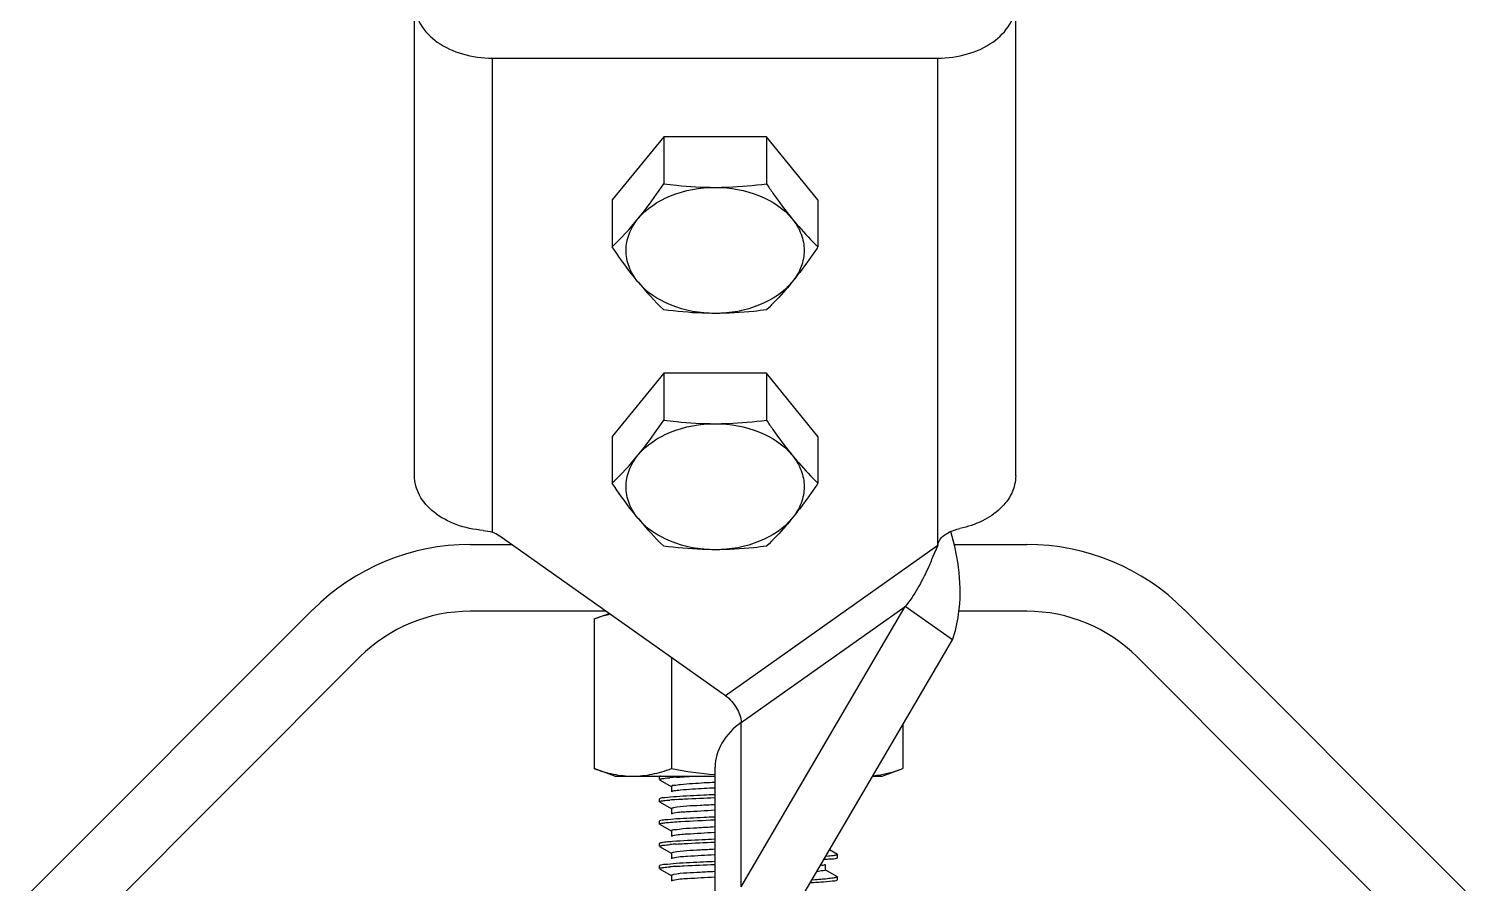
# Model space of a CAD drawing. Extents: x 27938 to 1507990, y 110129 to 923079.
# Drawn here: x 546772 to 548273, y 379311 to 380201 of the extents above; entities that cross this region are included whole.
import ezdxf

# ---------------------------------------------------------------- set-up
doc = ezdxf.new("R2010")
doc.units = 0
doc.header["$LTSCALE"] = 1000
doc.header["$MEASUREMENT"] = 0

msp = doc.modelspace()

# ---------------------------------------------------------------- linework, layer by layer
at = {"linetype": 'Continuous'}
for p, q in [((547174.1, 379735.4), (547174.1, 380304.1)), ((547801.3, 379735.4), (547801.3, 380304.1)), ((547255.4, 379676.4), (547255.4, 380170.7)), ((547255.4, 380170.7), (547720, 380170.7)), ((547720, 379662.7), (547720, 380170.7)), ((547434.1, 380088.6), (547380.4, 380022.9)), ((547434.1, 380088.6), (547434.1, 380039.7)), ((547541.4, 380088.6), (547434.1, 380088.6)), ((547595, 380022.9), (547541.4, 380088.6)), ((547541.4, 380088.6), (547541.4, 380039.7)), ((547380.4, 380022.9), (547380.4, 379974)), ((547595, 380022.9), (547595, 379974)), ((547434.1, 379842.2), (547380.4, 379776.4)), ((547434.1, 379842.2), (547434.1, 379793.3)), ((547541.4, 379842.2), (547434.1, 379842.2)), ((547595, 379776.4), (547541.4, 379842.2)), ((547541.4, 379842.2), (547541.4, 379793.3)), ((547380.4, 379776.4), (547380.4, 379727.6)), ((547595, 379776.4), (547595, 379727.6)), ((547232.2, 379663.7), (547275.4, 379663.7)), ((547498.5, 379506), (547262.2, 379673.1)), ((547720, 379662.7), (547498.5, 379506)), ((547720, 379662.7), (547715, 379651.1)), ((547736.9, 379663.7), (547813, 379663.7)), ((546771.7, 379299.5), (547067.9, 379595.7)), ((547374, 379594), (547232.2, 379594)), ((547361.6, 379586.2), (547377.1, 379591.8)), ((547514.9, 379306.8), (547686, 379598.9)), ((547514.9, 379477.9), (547686, 379598.9)), ((547735.3, 379564.1), (547686, 379598.9)), ((547813, 379594), (547741.8, 379594)), ((547977.2, 379595.7), (548273.4, 379299.5)), ((547361.6, 379586.2), (547361.6, 379430)), ((547564.2, 379272), (547735.3, 379564.1)), ((547117.2, 379546.4), (546821, 379250.2)), ((547442.1, 379545.9), (547442.1, 379430)), ((548224.2, 379250.2), (547927.9, 379546.4)), ((547514.9, 379306.8), (547514.9, 379477.9)), ((547683.5, 379475.7), (547683.5, 379430)), ((547383.2, 379422.1), (547361.6, 379430)), ((547383.2, 379422.1), (547487.7, 379422.1)), ((547429.8, 379421.8), (547429.6, 379421.6)), ((547429.6, 379418.7), (547429.6, 379421.6)), ((547429.6, 379418.7), (547429.6, 379421.6)), ((547487.7, 378824.5), (547487.7, 379431.5)), ((547652.1, 379422.1), (547661.9, 379422.1)), ((547661.9, 379422.1), (547683.5, 379430)), ((547429.8, 379418.4), (547442.5, 379411.1)), ((547442.2, 379411.4), (547442.2, 379405.6)), ((547429.8, 379398.6), (547429.6, 379398.4)), ((547429.6, 379395.5), (547429.6, 379398.4)), ((547429.6, 379395.5), (547429.6, 379398.4)), ((547429.8, 379395.2), (547442.5, 379387.9)), ((547442.2, 379388.2), (547442.2, 379382.4)), ((547429.8, 379375.4), (547429.6, 379375.1)), ((547429.6, 379372.2), (547429.6, 379375.1)), ((547429.6, 379372.2), (547429.6, 379375.1)), ((547429.8, 379372), (547442.5, 379364.7)), ((547442.2, 379365), (547442.2, 379359.2)), ((547429.8, 379352.1), (547429.6, 379351.9)), ((547429.6, 379349), (547429.6, 379351.9)), ((547429.6, 379349), (547429.6, 379351.9)), ((547429.8, 379348.7), (547442.5, 379341.4)), ((547442.2, 379341.7), (547442.2, 379335.9)), ((547615.3, 379340.5), (547607.1, 379345.3)), ((547615.3, 379337.1), (547615.5, 379337.4)), ((547615.5, 379337.4), (547615.5, 379340.3)), ((547615.5, 379337.4), (547615.5, 379340.3)), ((547429.8, 379328.9), (547429.6, 379328.7)), ((547429.6, 379325.8), (547429.6, 379328.7)), ((547429.6, 379325.8), (547429.6, 379328.7)), ((547429.8, 379325.5), (547442.5, 379318.2)), ((547442.2, 379318.5), (547442.2, 379312.7)), ((547613.1, 379318.5), (547602.7, 379324.6)), ((547602.9, 379324.3), (547602.9, 379330.1)), ((547615.3, 379317.3), (547613.1, 379318.5)), ((547615.5, 379314.1), (547615.5, 379317)), ((547615.5, 379314.1), (547615.5, 379317)), ((547615.3, 379313.9), (547615.5, 379314.1))]:
    msp.add_line(p, q, dxfattribs=at)
for centre, radius, start, end in [((547147.8, 380214.9), 334.9, 313.9914, 320.7735), ((547666.7, 380149.2), 334.9, 219.2265, 226.0086), ((547147.8, 379968.5), 334.9, 313.9914, 320.7735), ((547666.7, 379902.8), 334.9, 219.2265, 226.0086), ((547232.2, 379431.4), 232.3, 90, 135), ((547813, 379431.4), 232.3, 45, 90), ((547232.2, 379431.4), 162.6, 90, 135), ((547813, 379431.4), 162.6, 45, 90), ((547474.1, 379020), 401.9, 93.8134, 94.8058), ((547474.4, 378992.8), 405.8, 93.7866, 94.8061), ((547473.8, 378954.1), 398.1, 93.8422, 94.8039), ((547473.9, 378929.6), 399.3, 93.8324, 94.805), ((547541.8, 380146.6), 836.7, 273.1645, 273.8477), ((547544.7, 380103.2), 790.3, 273.2643, 273.8614), ((547571.2, 379713.4), 399.5, 273.8325, 274.8033)]:
    msp.add_arc(centre, radius, start, end, dxfattribs=at)
for points, knots in [([(547174.1, 380228.2), (547174.1, 380220.6), (547179, 380204.2), (547198, 380185.5), (547224.6, 380173.4), (547244.9, 380170.7), (547255.4, 380170.7)], [0, 0, 0, 0, 0.209473, 0.444657, 0.712023, 1, 1, 1, 1]), ([(547720, 380170.7), (547730.5, 380170.7), (547750.8, 380173.4), (547777.4, 380185.5), (547796.4, 380204.2), (547801.3, 380220.6), (547801.3, 380228.2)], [0, 0, 0, 0, 0.287977, 0.555343, 0.790527, 1, 1, 1, 1]), ([(547407.2, 380003.1), (547409.5, 380006), (547418.9, 380017.8), (547427.6, 380030.2), (547434.1, 380039.7)], [0, 0, 0, 0, 0.239452, 1, 1, 1, 1]), ([(547434.1, 380039.7), (547438.5, 380039.1), (547456.3, 380037), (547474.2, 380036), (547487.7, 380036)], [0, 0, 0, 0, 0.249182, 1, 1, 1, 1]), ([(547487.7, 380036), (547492.2, 380036), (547510.1, 380036.3), (547528, 380038), (547541.4, 380039.7)], [0, 0, 0, 0, 0.250767, 1, 1, 1, 1]), ([(547541.4, 380039.7), (547543.5, 380036.5), (547552.1, 380024), (547561.1, 380011.8), (547568.2, 380003.1)], [0, 0, 0, 0, 0.259411, 1, 1, 1, 1]), ([(547407.2, 380003.1), (547416, 380013.9), (547442, 380030.9), (547471.9, 380036), (547487.7, 380036)], [0, 0, 0, 0, 0.468341, 1, 1, 1, 1]), ([(547487.7, 380036), (547503.5, 380036), (547533.4, 380030.9), (547559.4, 380013.9), (547568.2, 380003.1)], [0, 0, 0, 0, 0.531659, 1, 1, 1, 1]), ([(547407.2, 379937.4), (547403.4, 379942.2), (547397.1, 379952.6), (547393.7, 379970.3), (547397.1, 379988), (547403.4, 379998.4), (547407.2, 380003.1)], [0, 0, 0, 0, 0.257487, 0.5, 0.742513, 1, 1, 1, 1]), ([(547568.2, 380003.1), (547570.4, 380000.4), (547578.9, 379990.3), (547588, 379980.8), (547595, 379974)], [0, 0, 0, 0, 0.264209, 1, 1, 1, 1]), ([(547568.2, 380003.1), (547572.1, 379998.4), (547578.3, 379988), (547581.7, 379970.3), (547578.3, 379952.6), (547572.1, 379942.2), (547568.2, 379937.4)], [0, 0, 0, 0, 0.257487, 0.5, 0.742513, 1, 1, 1, 1]), ([(547407.2, 379937.4), (547404.9, 379940.2), (547395.6, 379952.1), (547386.8, 379964.5), (547380.4, 379974)], [0, 0, 0, 0, 0.239452, 1, 1, 1, 1]), ([(547595, 379974), (547592.8, 379970.7), (547584.3, 379958.3), (547575.3, 379946.1), (547568.2, 379937.4)], [0, 0, 0, 0, 0.259411, 1, 1, 1, 1]), ([(547487.7, 379904.6), (547471.9, 379904.6), (547442, 379909.7), (547416, 379926.7), (547407.2, 379937.4)], [0, 0, 0, 0, 0.531659, 1, 1, 1, 1]), ([(547568.2, 379937.4), (547559.4, 379926.7), (547533.4, 379909.7), (547503.5, 379904.6), (547487.7, 379904.6)], [0, 0, 0, 0, 0.468341, 1, 1, 1, 1]), ([(547568.2, 379937.4), (547566, 379934.7), (547557.5, 379924.6), (547548.3, 379915), (547541.4, 379908.3)], [0, 0, 0, 0, 0.264209, 1, 1, 1, 1]), ([(547487.7, 379904.6), (547483.2, 379904.6), (547465.3, 379904.9), (547447.4, 379906.6), (547434.1, 379908.3)], [0, 0, 0, 0, 0.250767, 1, 1, 1, 1]), ([(547541.4, 379908.3), (547536.9, 379907.7), (547519.1, 379905.6), (547501.2, 379904.6), (547487.7, 379904.6)], [0, 0, 0, 0, 0.249182, 1, 1, 1, 1]), ([(547407.2, 379756.7), (547409.5, 379759.5), (547418.9, 379771.4), (547427.6, 379783.8), (547434.1, 379793.3)], [0, 0, 0, 0, 0.239452, 1, 1, 1, 1]), ([(547407.2, 379756.7), (547416, 379767.5), (547442, 379784.5), (547471.9, 379789.6), (547487.7, 379789.6)], [0, 0, 0, 0, 0.468341, 1, 1, 1, 1]), ([(547434.1, 379793.3), (547438.5, 379792.7), (547456.3, 379790.6), (547474.2, 379789.6), (547487.7, 379789.6)], [0, 0, 0, 0, 0.249182, 1, 1, 1, 1]), ([(547487.7, 379789.6), (547492.2, 379789.6), (547510.1, 379789.9), (547528, 379791.6), (547541.4, 379793.3)], [0, 0, 0, 0, 0.250767, 1, 1, 1, 1]), ([(547487.7, 379789.6), (547503.5, 379789.6), (547533.4, 379784.5), (547559.4, 379767.5), (547568.2, 379756.7)], [0, 0, 0, 0, 0.531659, 1, 1, 1, 1]), ([(547541.4, 379793.3), (547543.5, 379790), (547552.1, 379777.6), (547561.1, 379765.4), (547568.2, 379756.7)], [0, 0, 0, 0, 0.259411, 1, 1, 1, 1]), ([(547407.2, 379691), (547403.4, 379695.8), (547397.1, 379706.1), (547393.7, 379723.9), (547397.1, 379741.6), (547403.4, 379752), (547407.2, 379756.7)], [0, 0, 0, 0, 0.257487, 0.5, 0.742513, 1, 1, 1, 1]), ([(547568.2, 379756.7), (547570.4, 379754), (547578.9, 379743.9), (547588, 379734.3), (547595, 379727.6)], [0, 0, 0, 0, 0.264209, 1, 1, 1, 1]), ([(547568.2, 379756.7), (547572.1, 379752), (547578.3, 379741.6), (547581.7, 379723.9), (547578.3, 379706.1), (547572.1, 379695.8), (547568.2, 379691)], [0, 0, 0, 0, 0.257487, 0.5, 0.742513, 1, 1, 1, 1]), ([(547245.8, 379678.3), (547236.2, 379679.1), (547218, 379682.9), (547194.5, 379695.4), (547178.2, 379713.4), (547174.1, 379728.3), (547174.1, 379735.4)], [0, 0, 0, 0, 0.28821, 0.553531, 0.788229, 1, 1, 1, 1]), ([(547407.2, 379691), (547404.9, 379693.8), (547395.6, 379705.7), (547386.8, 379718), (547380.4, 379727.6)], [0, 0, 0, 0, 0.239452, 1, 1, 1, 1]), ([(547595, 379727.6), (547592.8, 379724.3), (547584.3, 379711.9), (547575.3, 379699.7), (547568.2, 379691)], [0, 0, 0, 0, 0.259411, 1, 1, 1, 1]), ([(547801.3, 379735.4), (547801.3, 379729.2), (547798.2, 379716.1), (547785.4, 379699.6), (547766.4, 379687), (547751.2, 379682), (547743.2, 379680.3)], [0, 0, 0, 0, 0.215862, 0.450689, 0.713102, 1, 1, 1, 1]), ([(547487.7, 379658.2), (547471.9, 379658.2), (547442, 379663.3), (547416, 379680.3), (547407.2, 379691)], [0, 0, 0, 0, 0.531659, 1, 1, 1, 1]), ([(547568.2, 379691), (547559.4, 379680.3), (547533.4, 379663.3), (547503.5, 379658.2), (547487.7, 379658.2)], [0, 0, 0, 0, 0.468341, 1, 1, 1, 1]), ([(547568.2, 379691), (547566, 379688.3), (547557.5, 379678.2), (547548.3, 379668.6), (547541.4, 379661.9)], [0, 0, 0, 0, 0.264209, 1, 1, 1, 1]), ([(547720, 379662.7), (547720.2, 379664.8), (547722.6, 379670.5), (547731.2, 379676.8), (547739, 379679.4), (547743.2, 379680.3)], [0, 0, 0, 0, 0.208141, 0.577605, 1, 1, 1, 1]), ([(547735.3, 379564.1), (547738.4, 379572.8), (547747.1, 379610.2), (547741.8, 379649.5), (547733.5, 379677.2)], [0, 0, 0, 0, 0.242556, 1, 1, 1, 1]), ([(547487.7, 379658.2), (547483.2, 379658.2), (547465.3, 379658.5), (547447.4, 379660.2), (547434.1, 379661.9)], [0, 0, 0, 0, 0.250767, 1, 1, 1, 1]), ([(547541.4, 379661.9), (547536.9, 379661.3), (547519.1, 379659.2), (547501.2, 379658.2), (547487.7, 379658.2)], [0, 0, 0, 0, 0.249182, 1, 1, 1, 1]), ([(547715, 379651.1), (547713.2, 379646.8), (547705.4, 379628.5), (547695.7, 379610.8), (547686, 379598.9)], [0, 0, 0, 0, 0.231709, 1, 1, 1, 1]), ([(547361.6, 379586.2), (547363, 379586.7), (547368.4, 379588.6), (547373.9, 379590.2), (547378, 379591.2)], [0, 0, 0, 0, 0.252515, 1, 1, 1, 1]), ([(547498.5, 379506), (547503.2, 379502.6), (547510.5, 379494), (547514.9, 379483.2), (547514.9, 379477.9)], [0, 0, 0, 0, 0.525314, 1, 1, 1, 1]), ([(547514.9, 379477.9), (547506.9, 379472.3), (547493.3, 379458.9), (547487.7, 379440.2), (547487.7, 379431.5)], [0, 0, 0, 0, 0.528923, 1, 1, 1, 1]), ([(547361.6, 379430), (547368.1, 379427.6), (547381.3, 379423.6), (547395.1, 379422.1), (547401.8, 379422.1)], [0, 0, 0, 0, 0.506411, 1, 1, 1, 1]), ([(547401.8, 379422.1), (547408.6, 379422.1), (547422.4, 379423.6), (547435.5, 379427.6), (547442.1, 379430)], [0, 0, 0, 0, 0.493589, 1, 1, 1, 1]), ([(547430.6, 379422.1), (547430.4, 379422.1), (547430.2, 379422), (547429.9, 379421.9), (547429.8, 379421.8)], [0, 0, 0, 0, 0.575094, 1, 1, 1, 1]), ([(547447.3, 379421), (547448.8, 379421.1), (547455.3, 379421.5), (547461.8, 379421.9), (547466.8, 379422.1)], [0, 0, 0, 0, 0.220803, 1, 1, 1, 1]), ([(547652.4, 379422.5), (547655, 379422.8), (547665.6, 379424.2), (547675.9, 379427.2), (547683.5, 379430)], [0, 0, 0, 0, 0.246296, 1, 1, 1, 1]), ([(547429.6, 379418.7), (547429.6, 379419.1), (547431.8, 379419.4), (547433, 379419.7), (547434.1, 379419.8)], [0, 0, 0, 0, 0.271556, 1, 1, 1, 1]), ([(547451.6, 379413.2), (547449.2, 379413), (547447, 379412.3), (547442.2, 379412.3), (547442.2, 379411.4)], [0, 0, 0, 0, 0.734942, 1, 1, 1, 1]), ([(547451.6, 379407.4), (547450.4, 379407.3), (547447.4, 379406.9), (547444.1, 379406.9), (547442.5, 379405.9)], [0, 0, 0, 0, 0.376921, 1, 1, 1, 1]), ([(547487.4, 379415.6), (547483.7, 379415.4), (547471.8, 379414.7), (547459.9, 379414), (547451.6, 379413.2)], [0, 0, 0, 0, 0.30396, 1, 1, 1, 1]), ([(547487.4, 379409.7), (547483.7, 379409.6), (547471.8, 379408.9), (547459.9, 379408.2), (547451.6, 379407.4)], [0, 0, 0, 0, 0.30396, 1, 1, 1, 1]), ([(547429.6, 379395.5), (547429.6, 379395.9), (547431.9, 379396.2), (547433, 379396.5), (547434.1, 379396.6)], [0, 0, 0, 0, 0.271401, 1, 1, 1, 1]), ([(547447.3, 379400.7), (547443.3, 379400.4), (547437.6, 379399.6), (547431.4, 379399.5), (547429.8, 379398.6)], [0, 0, 0, 0, 0.690495, 1, 1, 1, 1]), ([(547487.3, 379392.3), (547482.2, 379392.1), (547467.9, 379391.1), (547453.3, 379390.9), (547444.2, 379389)], [0, 0, 0, 0, 0.350691, 1, 1, 1, 1]), ([(547487.4, 379402.7), (547483.5, 379402.6), (547470.2, 379402), (547456.8, 379401.3), (547447.3, 379400.7)], [0, 0, 0, 0, 0.288536, 1, 1, 1, 1]), ([(547447.6, 379397.8), (547450.3, 379398), (547463.6, 379398.8), (547476.8, 379399.4), (547487.3, 379399.8)], [0, 0, 0, 0, 0.207236, 1, 1, 1, 1]), ([(547447.6, 379377.5), (547443.5, 379377.2), (547437.7, 379376.4), (547431.4, 379376.3), (547429.8, 379375.4)], [0, 0, 0, 0, 0.690745, 1, 1, 1, 1]), ([(547444.2, 379389), (547443.7, 379388.9), (547443.1, 379388.8), (547442.2, 379388.4), (547442.2, 379388.2)], [0, 0, 0, 0, 0.704936, 1, 1, 1, 1]), ([(547443.2, 379383), (547443.1, 379382.9), (547442.8, 379382.8), (547442.6, 379382.7), (547442.5, 379382.7)], [0, 0, 0, 0, 0.573187, 1, 1, 1, 1]), ([(547487.3, 379386.5), (547477.5, 379386), (547462.9, 379384.8), (547448, 379384.4), (547443.2, 379383)], [0, 0, 0, 0, 0.662973, 1, 1, 1, 1]), ([(547443.4, 379374.3), (547446.2, 379374.5), (547460.9, 379375.4), (547475.6, 379376.1), (547487.4, 379376.6)], [0, 0, 0, 0, 0.196383, 1, 1, 1, 1]), ([(547487.3, 379379.5), (547483.5, 379379.3), (547470.3, 379378.7), (547457, 379378.1), (547447.6, 379377.5)], [0, 0, 0, 0, 0.288055, 1, 1, 1, 1]), ([(547429.6, 379372.2), (547429.6, 379372.6), (547431.3, 379372.9), (547432.2, 379373.1), (547433.1, 379373.2)], [0, 0, 0, 0, 0.275887, 1, 1, 1, 1]), ([(547433.1, 379373.2), (547433.8, 379373.3), (547437.2, 379373.8), (547440.6, 379374), (547443.4, 379374.3)], [0, 0, 0, 0, 0.19121, 1, 1, 1, 1]), ([(547487.2, 379369.1), (547481.1, 379368.8), (547470.4, 379368), (547455.4, 379367.6), (547448.5, 379365.8), (547442.2, 379366.1), (547442.2, 379365)], [0, 0, 0, 0, 0.409, 0.726331, 0.927829, 1, 1, 1, 1]), ([(547487.2, 379363.3), (547477.6, 379362.8), (547463.1, 379361.7), (547448.4, 379361.1), (547443.5, 379359.8)], [0, 0, 0, 0, 0.656169, 1, 1, 1, 1]), ([(547429.6, 379349), (547429.6, 379349.4), (547431.8, 379349.7), (547433, 379350), (547434.1, 379350.1)], [0, 0, 0, 0, 0.271616, 1, 1, 1, 1]), ([(547433.1, 379352.9), (547432.4, 379352.8), (547431.3, 379352.6), (547430.2, 379352.3), (547429.8, 379352.1)], [0, 0, 0, 0, 0.640091, 1, 1, 1, 1]), ([(547443.4, 379353.9), (547442.3, 379353.8), (547438.9, 379353.6), (547435.5, 379353.3), (547433.1, 379352.9)], [0, 0, 0, 0, 0.30771, 1, 1, 1, 1]), ([(547443.5, 379359.8), (547443.3, 379359.8), (547442.9, 379359.7), (547442.6, 379359.5), (547442.5, 379359.4)], [0, 0, 0, 0, 0.585747, 1, 1, 1, 1]), ([(547487.4, 379356.3), (547483, 379356.1), (547468.3, 379355.4), (547453.7, 379354.7), (547443.4, 379353.9)], [0, 0, 0, 0, 0.297382, 1, 1, 1, 1]), ([(547447.1, 379351.3), (547449.8, 379351.5), (547463.3, 379352.3), (547476.7, 379352.9), (547487.4, 379353.4)], [0, 0, 0, 0, 0.206065, 1, 1, 1, 1]), ([(547444.3, 379342.6), (547443.7, 379342.5), (547443.1, 379342.3), (547442.2, 379341.9), (547442.2, 379341.7)], [0, 0, 0, 0, 0.706178, 1, 1, 1, 1]), ([(547443.8, 379336.7), (547443.5, 379336.6), (547443.1, 379336.5), (547442.6, 379336.3), (547442.5, 379336.2)], [0, 0, 0, 0, 0.596703, 1, 1, 1, 1]), ([(547487.2, 379340), (547477.8, 379339.6), (547463.4, 379338.5), (547448.8, 379337.8), (547443.8, 379336.7)], [0, 0, 0, 0, 0.649558, 1, 1, 1, 1]), ([(547487.2, 379345.9), (547482.2, 379345.6), (547467.9, 379344.7), (547453.4, 379344.4), (547444.3, 379342.6)], [0, 0, 0, 0, 0.349431, 1, 1, 1, 1]), ([(547487.4, 379333), (547483.5, 379332.9), (547470.1, 379332.3), (547456.6, 379331.6), (547447.1, 379331)], [0, 0, 0, 0, 0.289063, 1, 1, 1, 1]), ([(547602, 379335.4), (547603.8, 379335.5), (547608.1, 379336.1), (547612.9, 379335.8), (547615.3, 379337.1)], [0, 0, 0, 0, 0.387145, 1, 1, 1, 1]), ([(547615.5, 379340.3), (547615.5, 379339.9), (547613.3, 379339.6), (547612.1, 379339.3), (547611, 379339.1)], [0, 0, 0, 0, 0.271584, 1, 1, 1, 1]), ([(547429.6, 379325.8), (547429.6, 379326.2), (547431.8, 379326.5), (547433, 379326.8), (547434.1, 379326.9)], [0, 0, 0, 0, 0.271628, 1, 1, 1, 1]), ([(547447.1, 379331), (547443.1, 379330.7), (547437.5, 379329.9), (547431.4, 379329.8), (547429.8, 379328.9)], [0, 0, 0, 0, 0.690212, 1, 1, 1, 1]), ([(547444.3, 379319.4), (547443.8, 379319.2), (547443.2, 379319.1), (547442.2, 379318.7), (547442.2, 379318.5)], [0, 0, 0, 0, 0.707247, 1, 1, 1, 1]), ([(547487.2, 379316.8), (547477.8, 379316.3), (547463.4, 379315.3), (547448.8, 379314.6), (547443.8, 379313.4)], [0, 0, 0, 0, 0.649158, 1, 1, 1, 1]), ([(547487.2, 379322.6), (547482.2, 379322.4), (547467.9, 379321.4), (547453.5, 379321.2), (547444.3, 379319.4)], [0, 0, 0, 0, 0.348434, 1, 1, 1, 1]), ([(547447.2, 379328.1), (547449.9, 379328.3), (547463.3, 379329.1), (547476.7, 379329.7), (547487.4, 379330.1)], [0, 0, 0, 0, 0.206277, 1, 1, 1, 1]), ([(547602.9, 379324.3), (547602.9, 379323.5), (547598.2, 379323.4), (547596.1, 379322.8), (547593.9, 379322.5)], [0, 0, 0, 0, 0.265324, 1, 1, 1, 1]), ([(547602.7, 379329.8), (547602.2, 379329.6), (547600.9, 379329.3), (547599.5, 379329), (547598.7, 379328.9)], [0, 0, 0, 0, 0.35782, 1, 1, 1, 1]), ([(547615.5, 379317), (547615.5, 379316.6), (547613.2, 379316.3), (547612.1, 379316), (547611, 379315.9)], [0, 0, 0, 0, 0.271518, 1, 1, 1, 1]), ([(547443.8, 379313.4), (547443.5, 379313.4), (547443.1, 379313.2), (547442.6, 379313.1), (547442.5, 379313)], [0, 0, 0, 0, 0.597162, 1, 1, 1, 1]), ([(547597.9, 379311.8), (547601.9, 379312.1), (547607.6, 379312.9), (547613.7, 379313), (547615.3, 379313.9)], [0, 0, 0, 0, 0.690319, 1, 1, 1, 1])]:
    msp.add_open_spline(points, degree=3, knots=knots, dxfattribs=at)
for points in [[(547245.8, 379678.3), (547249, 379678), (547252.3, 379677.4), (547255.4, 379676.4)], [(547255.4, 379676.4), (547257.8, 379675.6), (547260.1, 379674.5), (547262.2, 379673.1)], [(547442.1, 379430), (547457.2, 379427.2), (547472.4, 379425), (547487.7, 379423.7)], [(547434.1, 379419.8), (547436.2, 379420.1), (547438.3, 379420.3), (547440.4, 379420.5)], [(547434.1, 379396.6), (547436.2, 379396.9), (547438.3, 379397.1), (547440.4, 379397.2)], [(547434.1, 379350.1), (547436.2, 379350.4), (547438.3, 379350.6), (547440.4, 379350.8)], [(547611, 379339.1), (547608.7, 379338.8), (547606.4, 379338.6), (547604, 379338.4)], [(547434.1, 379326.9), (547436.2, 379327.2), (547438.3, 379327.4), (547440.4, 379327.6)], [(547611, 379315.9), (547608.9, 379315.6), (547606.8, 379315.4), (547604.7, 379315.2)]]:
    msp.add_open_spline(points, degree=3, dxfattribs=at)

doc.saveas('drawing.dxf')
